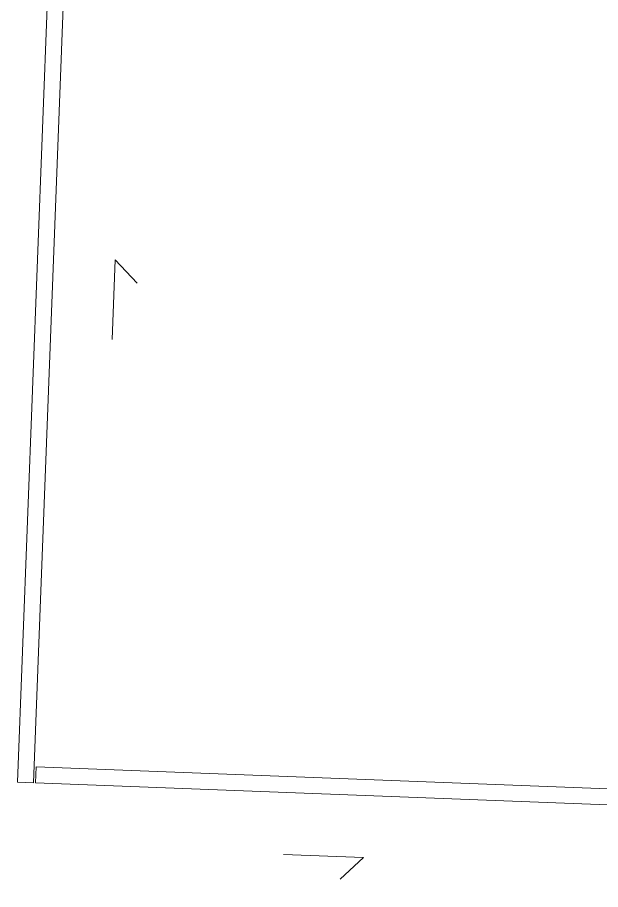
# Model space of a CAD drawing. Header units: millimetres. Extents: x 17567 to 83301, y -4294 to 56331.
# Drawn here: x 77588 to 79048, y 49352 to 51535 of the extents above; entities that cross this region are included whole.
import ezdxf

# ---------------------------------------------------------------- set-up
doc = ezdxf.new("R2010")
doc.units = ezdxf.units.MM
doc.header["$MEASUREMENT"] = 0
doc.layers.add('A-DETL-GENF', color=92, linetype='Continuous', lineweight=13)
doc.layers.add('A-DOOR', color=33, linetype='Continuous', lineweight=13)

# ---------------------------------------------------------------- blocks, each defined once
blk = doc.blocks.new('Cavity Sliding_Single_DOR - 2650h x 1455mm-3433906-GA PLAN - LEVEL 11')
at = {"layer": 'A-DETL-GENF'}
for p, q in [((-532.5, -175), (-332.5, -175)), ((-332.5, -175), (-389.1, -231.6))]:
    blk.add_line(p, q, dxfattribs=at)
at = {"layer": 'A-DOOR'}
for p, q in [((-1160, 20), (295, 20)), ((-1160, -20), (-1160, 20)), ((295, 20), (295, -20)), ((295, -20), (-1160, -20))]:
    blk.add_line(p, q, dxfattribs=at)
blk = doc.blocks.new('Cavity Sliding_Single_DOR - 2650h x 2430mm-8349557-GA PLAN - LEVEL 11')
at = {"layer": 'A-DETL-GENF'}
for p, q in [((-1021.2, -175), (-821.2, -175)), ((-821.2, -175), (-877.8, -231.6))]:
    blk.add_line(p, q, dxfattribs=at)
at = {"layer": 'A-DOOR'}
for p, q in [((-2137.4, 20), (295, 20)), ((-2137.4, -20), (-2137.4, 20)), ((295, 20), (295, -20)), ((295, -20), (-2137.4, -20))]:
    blk.add_line(p, q, dxfattribs=at)

msp = doc.modelspace()

# ---------------------------------------------------------------- block references
at = {"layer": 'A-DOOR'}
for name, p, rotation in [('Cavity Sliding_Single_DOR - 2650h x 2430mm-8349557-GA PLAN - LEVEL 11', (77689.8, 51755.9), 87.81652505426094), ('Cavity Sliding_Single_DOR - 2650h x 1455mm-3433906-GA PLAN - LEVEL 11', (78793.4, 49594.9), 357.816525054261)]:
    msp.add_blockref(name, p, dxfattribs=dict(at, rotation=rotation))

doc.saveas('drawing.dxf')
